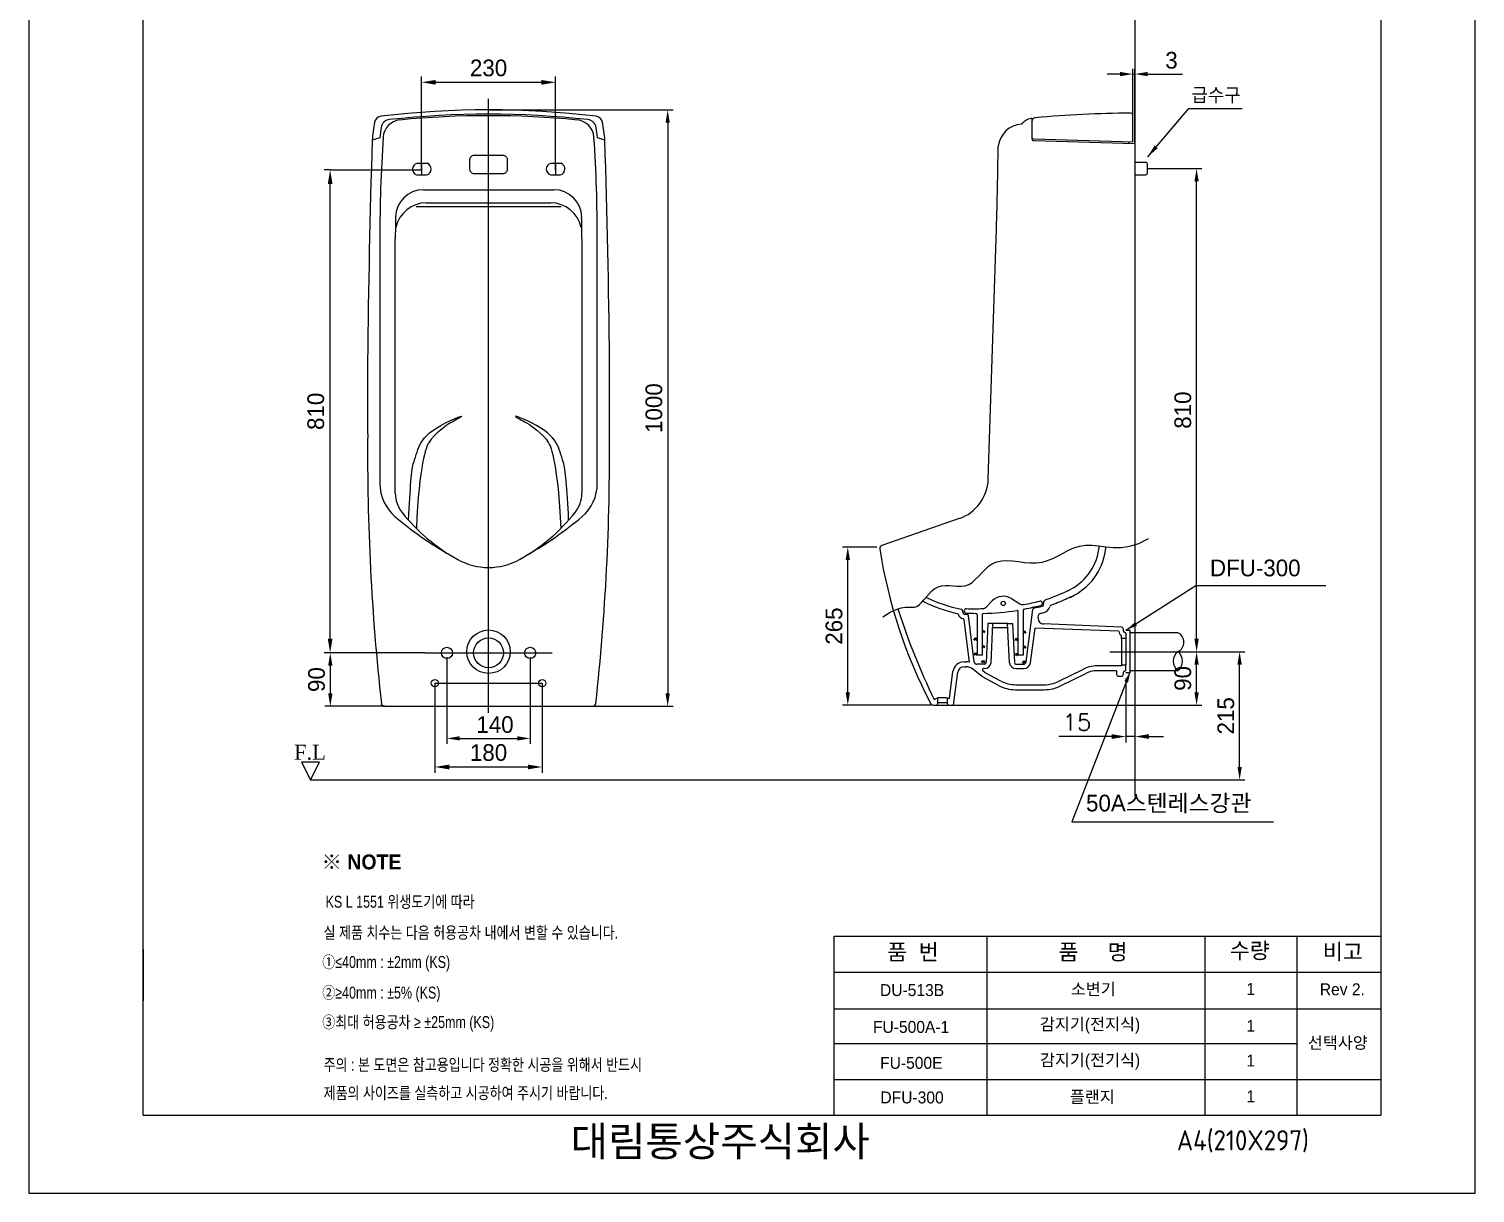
# Model space of a CAD drawing. Header units: millimetres. Extents: x 12347 to 14773, y -187 to 3243.
# Drawn here: x 12347 to 14773, y -187 to 1765 of the extents above; entities that cross this region are included whole.
import ezdxf
from ezdxf.lldxf.tags import DXFTag

# ---------------------------------------------------------------- set-up
doc = ezdxf.new("R2010")
doc.units = ezdxf.units.MM
doc.header["$LTSCALE"] = 0.2
for name, color, linetype in [('1', 2, 'CENTER'), ('2', 2, 'HIDDEN'), ('3', 3, 'Continuous'), ('Layer 1', 7, 'Continuous'), ('MAIN', 7, 'Continuous'), ('YA', 7, 'Continuous')]:
    doc.layers.add(name, color=color, linetype=linetype)
for name, color, linetype, lineweight in [('AM_6', 94, 'Continuous', 20), ('DIM', 3, 'Continuous', 15), ('Hidden', 252, 'HIDDEN', 5), ('Y', 235, 'Continuous', 50)]:
    doc.layers.add(name, color=color, linetype=linetype, lineweight=lineweight)
doc.styles.add('GHS', font='romans', dxfattribs={"bigfont": 'ghs'})
doc.styles.add('h', font='', dxfattribs={"height": 28})
doc.styles.add('MtXpl_', font='')
doc.styles.get("Standard").update_dxf_attribs({"font": 'ISOCP.SHX', "bigfont": 'WHGTXT.SHX'})
doc.styles.add('STYLE2', font='dutch.ttf', dxfattribs={"height": 25})
doc.styles.add('굴림', font='', dxfattribs={"height": 3.2})
doc.styles.add('스타일1', font='txt.shx', dxfattribs={"bigfont": 'ghs.shx'})
doc.styles.get('h').set_extended_font_data('Haansoft Batang')
doc.styles.get('MtXpl_').set_extended_font_data('Gulim', bold=True)
doc.styles.get('굴림').set_extended_font_data('Gulim')
tags = doc.linetypes.add('CENTER', pattern=[50.8, 31.75, -6.35, 6.35, -6.35]).pattern_tags.tags
tags[10:11] = [DXFTag(74, 4), DXFTag(75, 0), DXFTag(340, '0'), DXFTag(46, 1.0), DXFTag(50, 0.0), DXFTag(44, 0.0), DXFTag(45, 0.0)]
tags[8:9] = [DXFTag(74, 4), DXFTag(75, 0), DXFTag(340, '0'), DXFTag(46, 1.0), DXFTag(50, 0.0), DXFTag(44, 0.0), DXFTag(45, 0.0)]
tags[6:7] = [DXFTag(74, 4), DXFTag(75, 0), DXFTag(340, '0'), DXFTag(46, 1.0), DXFTag(50, 0.0), DXFTag(44, 0.0), DXFTag(45, 0.0)]
tags[4:5] = [DXFTag(74, 4), DXFTag(75, 0), DXFTag(340, '0'), DXFTag(46, 1.0), DXFTag(50, 0.0), DXFTag(44, 0.0), DXFTag(45, 0.0)]
tags = doc.linetypes.add('HIDDEN', pattern=[9.525, 6.35, -3.175]).pattern_tags.tags
tags[6:7] = [DXFTag(74, 4), DXFTag(75, 0), DXFTag(340, '0'), DXFTag(46, 1.0), DXFTag(50, 0.0), DXFTag(44, 0.0), DXFTag(45, 0.0)]
tags[4:5] = [DXFTag(74, 4), DXFTag(75, 0), DXFTag(340, '0'), DXFTag(46, 1.0), DXFTag(50, 0.0), DXFTag(44, 0.0), DXFTag(45, 0.0)]
doc.dimstyles.new('AM_ISO', dxfattribs={"dimtxt": 28, "dimasz": 24, "dimexe": 10, "dimexo": 0, "dimgap": 10, "dimtad": 1, "dimdec": 0, "dimdsep": 46, "dimtxsty": 'h', "dimcen": -5, "dimclrd": 256, "dimclre": 256, "dimclrt": 256, "dimadec": 0, "dimazin": 2, "dimtp": 0.1, "dimtm": 0.1, "dimtfac": 0.71, "dimtdec": 0, "dimtmove": 0, "dimatfit": 3, "dimfxl": 0, "dimlwd": -1, "dimlwe": -1, "dimarcsym": 0})
doc.dimstyles.new('AM_ISO$0', dxfattribs={"dimtxt": 28, "dimasz": 24, "dimexe": 10, "dimexo": 0, "dimgap": 10, "dimtad": 1, "dimdec": 0, "dimdsep": 46, "dimtxsty": 'h', "dimcen": -5, "dimclrd": 256, "dimclre": 256, "dimclrt": 256, "dimadec": 0, "dimazin": 2, "dimtp": 0.1, "dimtm": 0.1, "dimtfac": 0.71, "dimtdec": 0, "dimtmove": 0, "dimatfit": 3, "dimfxl": 0, "dimlwd": -1, "dimlwe": -1, "dimarcsym": 0})
doc.dimstyles.new('AM_ISO$7', dxfattribs={"dimtxt": 28, "dimasz": 24, "dimexe": 10, "dimexo": 0, "dimgap": 10, "dimtad": 1, "dimdec": 0, "dimdsep": 46, "dimtxsty": 'h', "dimcen": -5, "dimclrd": 256, "dimclre": 256, "dimclrt": 256, "dimadec": 0, "dimazin": 2, "dimtp": 0.1, "dimtm": 0.1, "dimtfac": 0.71, "dimtdec": 0, "dimtmove": 0, "dimatfit": 3, "dimfxl": 0, "dimlwd": -1, "dimlwe": -1, "dimarcsym": 0})
doc.dimstyles.get("Standard").update_dxf_attribs({"dimscale": 10, "dimtxt": 3, "dimasz": 2, "dimexe": 1, "dimexo": 0, "dimgap": 1, "dimtad": 0, "dimtih": 1, "dimtoh": 1, "dimdec": 0, "dimdsep": 46, "dimtxsty": 'Standard', "dimcen": 2, "dimadec": 0, "dimazin": 0, "dimtfac": 1, "dimtdec": 4, "dimtmove": 0, "dimatfit": 3, "dimfxl": 0, "dimtolj": 1, "dimtzin": 0, "dimarcsym": 0})

# ---------------------------------------------------------------- blocks, each defined once
blk = doc.blocks.new('*D19')
for p, q in [((13048.3, 711.2), (13048.3, 566.1)), ((13187.9, 711.2), (13187.9, 566.1)), ((13069.9, 575.1), (13166.3, 575.1))]:
    blk.add_line(p, q)
for points in [[(13069.9, 578.7), (13069.9, 571.5), (13048.3, 575.1)], [(13166.3, 578.7), (13166.3, 571.5), (13187.9, 575.1)]]:
    blk.add_solid(points)
at = {"layer": 'Defpoints', "color": 0}
for p in [(13048.3, 711.2), (13187.9, 711.2), (13187.9, 575.1)]:
    blk.add_point(p, dxfattribs=at)
at = {"insert": (13128.9, 598.1), "char_height": 28, "attachment_point": 5, "style": 'h'}
blk.add_mtext('140', dxfattribs=at)
blk = doc.blocks.new('*D13')
for p, q in [((13118.1, 1628.9), (13427.5, 1628.9)), ((13418.5, 1607.3), (13418.5, 650.5)), ((13292.8, 628.9), (13427.5, 628.9))]:
    blk.add_line(p, q)
for points in [[(13414.9, 1607.3), (13422.1, 1607.3), (13418.5, 1628.9)], [(13414.9, 650.5), (13422.1, 650.5), (13418.5, 628.9)]]:
    blk.add_solid(points)
at = {"layer": 'Defpoints', "color": 0}
for p in [(13118.1, 1628.9), (13292.8, 628.9), (13418.5, 628.9)]:
    blk.add_point(p, dxfattribs=at)
at = {"insert": (13395.5, 1128.9), "char_height": 28, "attachment_point": 5, "rotation": 90, "style": 'h'}
blk.add_mtext('1000', dxfattribs=at)
blk = doc.blocks.new('*D14')
for p, q in [((13769.3, 895.9), (13711.6, 895.9)), ((13720.6, 652.5), (13720.6, 874.3)), ((13860.7, 630.9), (13711.6, 630.9))]:
    blk.add_line(p, q)
for points in [[(13717, 874.3), (13724.2, 874.3), (13720.6, 895.9)], [(13717, 652.5), (13724.2, 652.5), (13720.6, 630.9)]]:
    blk.add_solid(points)
at = {"layer": 'Defpoints', "color": 0}
for p in [(13720.6, 895.9), (13769.3, 895.9), (13860.7, 630.9)]:
    blk.add_point(p, dxfattribs=at)
at = {"insert": (13697.6, 763.4), "char_height": 28, "attachment_point": 5, "rotation": 90, "style": 'h'}
blk.add_mtext('265', dxfattribs=at)
blk = doc.blocks.new('*D16')
for p, q in [((14223.3, 1530.5), (14314.6, 1530.5)), ((14305.6, 742.1), (14305.6, 1508.9)), ((14206.6, 720.5), (14314.6, 720.5))]:
    blk.add_line(p, q)
for points in [[(14302, 1508.9), (14309.2, 1508.9), (14305.6, 1530.5)], [(14302, 742.1), (14309.2, 742.1), (14305.6, 720.5)]]:
    blk.add_solid(points)
at = {"layer": 'Defpoints', "color": 0}
for p in [(14223.3, 1530.5), (14305.6, 1530.5), (14206.6, 720.5)]:
    blk.add_point(p, dxfattribs=at)
at = {"insert": (14282.6, 1125.5), "char_height": 28, "attachment_point": 5, "rotation": 90, "style": 'h'}
blk.add_mtext('810', dxfattribs=at)
blk = doc.blocks.new('*D23')
for p, q in [((14206.6, 720.5), (14314.6, 720.5)), ((14305.6, 652.5), (14305.6, 698.9)), ((14202, 630.9), (14314.6, 630.9))]:
    blk.add_line(p, q)
for points in [[(14302, 698.9), (14309.2, 698.9), (14305.6, 720.5)], [(14302, 652.5), (14309.2, 652.5), (14305.6, 630.9)]]:
    blk.add_solid(points)
at = {"layer": 'Defpoints', "color": 0}
for p in [(14206.6, 720.5), (14305.6, 720.5), (14202, 630.9)]:
    blk.add_point(p, dxfattribs=at)
at = {"insert": (14282.6, 675.7), "char_height": 28, "attachment_point": 5, "rotation": 90, "style": 'h'}
blk.add_mtext('90', dxfattribs=at)
blk = doc.blocks.new('*D27')
for p, q in [((13011.6, 718.5), (12843.7, 718.5)), ((12852.7, 696.9), (12852.7, 650.5)), ((12943.4, 628.9), (12843.7, 628.9))]:
    blk.add_line(p, q)
for points in [[(12849.1, 696.9), (12856.3, 696.9), (12852.7, 718.5)], [(12849.1, 650.5), (12856.3, 650.5), (12852.7, 628.9)]]:
    blk.add_solid(points)
at = {"layer": 'Defpoints', "color": 0}
for p in [(13011.6, 718.5), (12852.7, 628.9), (12943.4, 628.9)]:
    blk.add_point(p, dxfattribs=at)
at = {"insert": (12829.7, 673.7), "char_height": 28, "attachment_point": 5, "rotation": 90, "style": 'h'}
blk.add_mtext('90', dxfattribs=at)
blk = doc.blocks.new('*D28')
for p, q in [((14198.8, 1621.2), (14198.8, 1697.9)), ((14202, 1572.4), (14202, 1697.9)), ((14177.2, 1688.9), (14155.6, 1688.9)), ((14198.8, 1688.9), (14202, 1688.9)), ((14223.6, 1688.9), (14281.9, 1688.9))]:
    blk.add_line(p, q)
for points in [[(14177.2, 1692.5), (14177.2, 1685.3), (14198.8, 1688.9)], [(14223.6, 1692.5), (14223.6, 1685.3), (14202, 1688.9)]]:
    blk.add_solid(points)
at = {"layer": 'Defpoints', "color": 0}
for p in [(14202, 1688.9), (14198.8, 1621.2), (14202, 1572.4)]:
    blk.add_point(p, dxfattribs=at)
at = {"insert": (14263.5, 1711.9), "char_height": 28, "attachment_point": 5, "style": 'h'}
blk.add_mtext('3', dxfattribs=at)
blk = doc.blocks.new('*D30')
for p, q in [((14206.6, 720.5), (14386.8, 720.5)), ((14377.8, 527.1), (14377.8, 698.9)), ((14202, 505.5), (14386.8, 505.5))]:
    blk.add_line(p, q)
for points in [[(14374.2, 698.9), (14381.4, 698.9), (14377.8, 720.5)], [(14374.2, 527.1), (14381.4, 527.1), (14377.8, 505.5)]]:
    blk.add_solid(points)
at = {"layer": 'Defpoints', "color": 0}
for p in [(14206.6, 720.5), (14377.8, 720.5), (14202, 505.5)]:
    blk.add_point(p, dxfattribs=at)
at = {"insert": (14354.8, 613), "char_height": 28, "attachment_point": 5, "rotation": 90, "style": 'h'}
blk.add_mtext('215', dxfattribs=at)
blk = doc.blocks.new('*D32')
at = {"layer": 'Defpoints', "color": 0}
for p in [(13028.1, 667.7), (13208.1, 667.7), (13208.1, 527.2)]:
    blk.add_point(p, dxfattribs=at)
at = {"layer": 'Y', "color": 0, "linetype": 'ByBlock', "lineweight": -2}
for p, q in [((13028.1, 667.7), (13028.1, 517.2)), ((13208.1, 667.7), (13208.1, 517.2)), ((13052.1, 527.2), (13184.1, 527.2))]:
    blk.add_line(p, q, dxfattribs=at)
at = {"layer": 'Y', "color": 0}
for points in [[(13052.1, 531.2), (13052.1, 523.2), (13028.1, 527.2)], [(13184.1, 531.2), (13184.1, 523.2), (13208.1, 527.2)]]:
    blk.add_solid(points, dxfattribs=at)
at = {"layer": 'Y', "color": 0, "lineweight": -2, "insert": (13118.1, 551.2), "char_height": 28, "attachment_point": 5, "style": 'h'}
blk.add_mtext('180', dxfattribs=at)
blk = doc.blocks.new('*D33')
at = {"linetype": 'ByBlock'}
for p, q in [((14187, 675.6), (14187, 568.2)), ((14202, 630.9), (14202, 568.2)), ((14163, 578.2), (14074.3, 578.2)), ((14202, 578.2), (14187, 578.2)), ((14226, 578.2), (14250, 578.2))]:
    blk.add_line(p, q, dxfattribs=at)
for points in [[(14163, 582.2), (14163, 574.2), (14187, 578.2)], [(14226, 582.2), (14226, 574.2), (14202, 578.2)]]:
    blk.add_solid(points)
at = {"layer": 'Defpoints', "color": 0}
for p in [(14187, 675.6), (14202, 630.9), (14187, 578.2)]:
    blk.add_point(p, dxfattribs=at)
at = {"lineweight": -2, "insert": (14105, 602.2), "char_height": 28, "attachment_point": 5, "style": 'GHS'}
blk.add_mtext('{\\Fromans,ghs|c129;15}', dxfattribs=at)
blk = doc.blocks.new('*D31')
at = {"linetype": 'ByBlock'}
for p, q in [((12852.7, 1528.5), (12842.4, 1528.5)), ((12852.4, 742.5), (12852.4, 1504.5)), ((12852.7, 718.5), (12842.4, 718.5))]:
    blk.add_line(p, q, dxfattribs=at)
for points in [[(12848.4, 1504.5), (12856.4, 1504.5), (12852.4, 1528.5)], [(12848.4, 742.5), (12856.4, 742.5), (12852.4, 718.5)]]:
    blk.add_solid(points)
at = {"layer": 'Defpoints', "color": 0}
for p in [(12852.4, 1528.5), (12852.7, 1528.5), (12852.7, 718.5)]:
    blk.add_point(p, dxfattribs=at)
at = {"lineweight": -2, "insert": (12828.4, 1123.5), "char_height": 28, "attachment_point": 5, "rotation": 90, "style": 'h'}
blk.add_mtext('810', dxfattribs=at)
blk = doc.blocks.new('*D34')
at = {"linetype": 'ByBlock'}
for p, q in [((13005.6, 1528.5), (13005.6, 1685.1)), ((13029.6, 1675.1), (13206.6, 1675.1)), ((13230.6, 1528.5), (13230.6, 1685.1))]:
    blk.add_line(p, q, dxfattribs=at)
for points in [[(13029.6, 1679.1), (13029.6, 1671.1), (13005.6, 1675.1)], [(13206.6, 1679.1), (13206.6, 1671.1), (13230.6, 1675.1)]]:
    blk.add_solid(points)
at = {"layer": 'Defpoints', "color": 0}
for p in [(13230.6, 1675.1), (13005.6, 1528.5), (13230.6, 1528.5)]:
    blk.add_point(p, dxfattribs=at)
at = {"lineweight": -2, "insert": (13118.1, 1699.1), "char_height": 28, "attachment_point": 5, "style": 'h'}
blk.add_mtext('230', dxfattribs=at)

msp = doc.modelspace()

# ---------------------------------------------------------------- hatches: boundary and pattern name
at = {"layer": 'Y'}
h = msp.add_hatch(dxfattribs=at)
h.set_pattern_fill('GRASS', color=2, scale=0.7)
h.set_pattern_definition([(90, (1978.674, -127.17), (-12.572359, 12.572359), [3.33375, -21.810967]), (45, (1978.674, -127.17), (-12.572359, 12.572359), [3.33375, -14.44625]), (135, (1978.674, -127.17), (-12.572359, -12.572359), [3.33375, -14.44625])])
h.paths.add_polyline_path([(13934.2, 705.8, 0.3951), (13939.3, 701.1), (13949.8, 701.1, 0.409341), (13951.8, 703), (13952.7, 756.6), (13946.4, 756.6), (13946.6, 716.2, -0.378568), (13941.4, 716.2), (13940.8, 756.6), (13930.9, 756.6)])
h = msp.add_hatch(dxfattribs=at)
h.set_pattern_fill('GRASS', color=2, scale=0.7)
h.set_pattern_definition([(90, (2047.521, -127.84), (-12.572359, 12.572359), [3.33375, -21.810967]), (45, (2047.52, -127.84), (-12.572359, 12.572359), [3.33375, -14.44625]), (135, (2047.52, -127.84), (-12.572359, -12.572359), [3.33375, -14.44625])])
edge = h.paths.add_edge_path()
edge.add_arc((14008.1, 705.4), 5.05, 183.764, 270)
edge.add_line((14008.1, 700.4), (14018.6, 700.4))
edge.add_arc((14018.6, 702.4), 2.02, 270, 359.0452)
edge.add_line((14020.7, 702.4), (14024.8, 756))
edge.add_line((14024.8, 756), (14015.3, 755.9))
edge.add_line((14015.3, 755.9), (14015.4, 715.5))
edge.add_arc((14012.8, 718.4), 3.87, 228.5299, 311.4701, ccw=False)
edge.add_line((14010.3, 715.5), (14009.6, 755.9))
edge.add_line((14009.6, 755.9), (13999.8, 755.9))
edge.add_line((13999.8, 755.9), (14003.1, 705.1))

# ---------------------------------------------------------------- linework, layer by layer
at = {"color": 0}
for p, q in [((14202, 1799), (14202, 478.5)), ((13008.8, 1495.1), (13227.5, 1495.1)), ((12996.6, 1466.9), (13239.6, 1466.9)), ((12935.7, 1412.5), (12935.7, 1002.8)), ((12961.7, 986.2), (12961.7, 1412.5)), ((13274.5, 1412.5), (13274.5, 986.2)), ((13300.5, 1002.8), (13300.5, 1412.5)), ((13956.2, 1010), (13969.9, 1429.7)), ((12915.3, 1207.3), (12915.3, 1085.7)), ((13320.9, 1085.7), (13320.9, 1207.3)), ((13907.4, 943.6), (13777.6, 898.4)), ((13953.2, 795.5), (13962.9, 805.5)), ((13995, 809.5), (14009.1, 800.8)), ((14048.8, 799.1), (14049.2, 802.7)), ((14049.2, 802.7), (14049.3, 803.9)), ((13913.4, 789.1), (13913.5, 788.1)), ((13913.8, 786), (13913.5, 788.1)), ((13932.8, 703.5), (13923.1, 781.1)), ((13937.9, 714.9), (13937.9, 782)), ((13946.1, 782.9), (13946.1, 714.9)), ((14006.5, 714.9), (14006.5, 787.9)), ((14014.7, 789.3), (14014.7, 714.9)), ((14019.8, 703.5), (14030.8, 791.4)), ((14040.1, 777.2), (14040.7, 781.9)), ((13924.5, 703), (13915.7, 773.8)), ((13955.7, 767.6), (13952.6, 702.1)), ((13964, 767.6), (13955.7, 767.6)), ((13960.9, 701.7), (13964, 767.6)), ((13989, 760.3), (13963.6, 760.3)), ((13988.6, 767.6), (13964, 767.6)), ((13991.7, 701.7), (13988.6, 767.6)), ((13988.6, 767.6), (13996.9, 767.6)), ((13996.9, 767.6), (14000, 702.1)), ((14027.1, 702.5), (14035.1, 760.1)), ((14179.7, 742.5), (14179.7, 698.6)), ((14187, 742.5), (14179.7, 742.5)), ((14187, 751.5), (14187, 742.5)), ((14187, 742.5), (14187, 698.6)), ((13946.1, 714.9), (13937.9, 714.9)), ((14014.7, 714.9), (14006.5, 714.9)), ((13891, 642.1), (13897, 687.1)), ((13898, 631.1), (13905.3, 686.1)), ((13946.5, 678.2), (13930.6, 691.1)), ((13949.9, 699.5), (13937.3, 699.5)), ((13951.1, 685.2), (13947.1, 688.4)), ((13977.4, 671.2), (13951.1, 685.2)), ((14002.7, 699.5), (14015.3, 699.5)), ((14171.4, 688.5), (14142.7, 688.5)), ((14179.9, 696.8), (14143, 696.8)), ((14179.7, 698.6), (14187, 698.6)), ((14187, 689.6), (14187, 698.6)), ((13973.5, 663.9), (13946.5, 678.2)), ((14001.9, 665.1), (14050.6, 665.1)), ((14001.9, 656.8), (14050.6, 656.8)), ((13864, 630.9), (14202, 630.9)), ((13871.1, 630.9), (13871.8, 634.5)), ((13887.4, 642.9), (13871.8, 642.9)), ((13871.8, 634.5), (13871.8, 642.9)), ((13887.4, 634.5), (13871.8, 634.5)), ((13887.4, 642.9), (13887.4, 634.5)), ((13887.4, 634.5), (13888.1, 630.9)), ((12943.4, 628.9), (13292.8, 628.9)), ((12819.3, 505.5), (14202, 505.5))]:
    msp.add_line(p, q, dxfattribs=at)
at = {"color": 0, "linetype": 'CENTER'}
for p, q in [((13118.1, 617.7), (13118.1, 1647.4)), ((13011.6, 718.5), (13224.7, 718.5))]:
    msp.add_line(p, q, dxfattribs=at)
at = {"color": 0, "linetype": 'Continuous'}
msp.add_line((14191.6, 1575.4), (14191.6, 1572.7), dxfattribs=at)
at = {"color": 0, "lineweight": -2}
for p, q in [((12852.4, 1528.5), (13005.6, 1528.5)), ((13005.6, 1539.3), (13005.6, 1519.8)), ((13230.6, 1539.3), (13230.6, 1519.8))]:
    msp.add_line(p, q, dxfattribs=at)
at = {"color": 0}
for points in [[(13284.7, 1612.5, 0.054684), (12951.5, 1612.5, 0.325397)], [(14012.7, 1604.9, -0.234802), (14028.2, 1615.1, -0.448928), (14029.4, 1614), (14029.4, 1580.6, 0.405474), (14032.4, 1577.4), (14202, 1572.4), (14202, 630.9)], [(12937.9, 1599.6, 0.02097), (12935.7, 1582.3), (12923.1, 1578, 0.013696)], [(13313.1, 1578), (13300.6, 1582.3, 0.02097), (13298.4, 1599.6, 0.325397)], [(13013.7, 1473), (13222.5, 1473, -0.280363)]]:
    msp.add_lwpolyline(points, format="xyb", dxfattribs=at)
at = {"color": 0, "linetype": 'Continuous'}
msp.add_lwpolyline([(14029.4, 1583.3, 0.405474), (14032.4, 1580.2), (14198.8, 1575.3), (14198.8, 1621.2, 0.201611), (14194.7, 1623.3, 0.022618), (14035, 1615.7, 0.387286), (14029.4, 1609.5)], format="xyb", dxfattribs=at)
at = {"color": 0}
msp.add_lwpolyline([(13118.1, 1553), (13142, 1553, -0.414214), (13149.3, 1545.8), (13149.3, 1529.1, -0.414214), (13142, 1521.8), (13118.1, 1521.8), (13094.2, 1521.8, -0.414214), (13086.9, 1529.1), (13086.9, 1545.8, -0.414214), (13094.2, 1553)], format="xyb", close=True, dxfattribs=at)
for points in [[(14220.2, 1540.9), (14202, 1540.9)], [(14223.3, 1523.2), (14223.3, 1537.8)], [(14202, 1520.1), (14220.2, 1520.1)], [(13779.4, 778.7), (13791.6, 786.5), (13801.8, 791.4), (13810.3, 794), (13817.3, 795.1), (13823.2, 795.3), (13828.2, 795.1), (13832.5, 795.3), (13836.6, 796.4), (13840.5, 799), (13844.4, 802.8), (13848.4, 807.4), (13852.5, 812.4), (13856.9, 817.5), (13861.5, 822.3), (13866.5, 826.4), (13872, 829.3), (13877.9, 830.9), (13884.2, 831.4), (13890.7, 831.2), (13897.4, 830.7), (13904.2, 830.2), (13910.8, 830.2), (13917.3, 831), (13923.4, 833.1), (13929.1, 836.6), (13934.5, 841.3), (13939.8, 846.8), (13945.2, 852.6), (13950.8, 858.4), (13956.8, 863.8), (13963.3, 868.2), (13970.6, 871.4), (13978.7, 872.9), (13987.6, 873.2), (13996.9, 872.6), (14006.7, 871.5), (14016.7, 870.3), (14026.8, 869.5), (14036.7, 869.5), (14046.4, 870.6), (14055.6, 873.1), (14064.5, 876.8), (14073.3, 881.2), (14082, 885.9), (14090.8, 890.5), (14099.9, 894.5), (14109.3, 897.5), (14119.3, 899), (14129.9, 898.9), (14141.2, 897.7), (14153.2, 896.2), (14165.9, 895.1), (14179.4, 895.2), (14193.8, 897.3), (14208.9, 902.1), (14225, 910.4)]]:
    msp.add_lwpolyline(points, dxfattribs=at)
msp.add_circle((13981.4, 801.4), 3.68, dxfattribs=at)
at = {"color": 0, "linetype": 'HIDDEN'}
msp.add_circle((13118.1, 718.5), 25, dxfattribs=at)
at = {"color": 0}
for centre, radius, start, end in [((13118.1, 93.9), 1535, 83.255, 96.745), ((13142.9, 1564.9), 220.2, 168.6175, 176.6014), ((12939.3, 1605.9), 12.5, 96.745, 168.6175), ((12953.2, 1597), 15.6, 96.26, 170.3905), ((12972.4, 1580.9), 31.2, 95.596, 176.2414), ((13118.1, 93.9), 1525.3, 84.404, 95.596), ((13263.8, 1580.9), 31.2, 3.7586, 84.404), ((13283, 1597), 15.6, 9.6095, 83.74), ((13296.9, 1605.9), 12.5, 11.3825, 83.255), ((13093.3, 1564.9), 220.2, 3.3986, 11.3825), ((14014.2, 1563.4), 41.6, 92.4909, 173.7099), ((14417.9, -7716.4), 9330.2, 92.48891, 92.49087), ((28465.6, 1065.5), 15551, 178.11155, 179.47772), ((15535.7, 1412.5), 2600, 176.2414, 180), ((10700.5, 1412.5), 2600, 0, 3.7586), ((-2229.4, 1065.5), 15551, 0.52228, 1.88845), ((6220, 1665), 7753.5, 358.26063, 359.28222), ((14220.2, 1537.8), 3.12, 0, 90), ((14220.2, 1523.2), 3.12, 270, 0), ((13008.8, 1448.3), 46.8, 90, 179.1885), ((13227.5, 1448.3), 46.8, 0.8115, 90), ((13013.7, 1421), 52, 90, 167.9541), ((13222.5, 1421), 52, 12.0459, 90), ((15535.7, 1412.5), 2574, 179.1885, 180), ((10700.5, 1412.5), 2574, 0, 0.8115), ((16742.8, 1053.4), 3827.6, 179.5171, 186.2965), ((9493.4, 1053.4), 3827.6, 353.7035, 0.4829), ((13008.5, 1002.4), 72.8, 180, 229.8323), ((13227.7, 1002.4), 72.8, 310.1677, 0), ((13883.4, 1012.3), 72.8, 289.1821, 358.1347), ((13013.7, 986.2), 52, 180, 218.546), ((13222.5, 986.2), 52, 321.454, 0), ((13779.3, 893.5), 5.2, 109.1821, 189.0398), ((13118.1, 968.8), 107.1, 241.1356, 298.8644), ((14618.1, 1027), 854.6, 189.0398, 207.3799), ((13981.4, 787.6), 25.8, 58.3168, 136.1001), ((14013.9, 808.6), 9.15, 238.3168, 279.7007), ((13930.9, 1294.3), 501.8, 279.7007, 282.8749), ((14043.3, 801.4), 3.66, 283.0432, 99.5367), ((14052.4, 803.6), 3.12, 110.3242, 173.9924), ((14874.8, 1132.5), 1122.9, 197.6355, 206.0046), ((13903.9, 782.6), 2.08, 16.3625, 77.3116), ((13916.5, 786.3), 11.1, 196.3625, 257.241), ((13910.3, 788.7), 3.12, 6.8256, 78.3897), ((13916.5, 786.3), 2.75, 186.8256, 268.3772), ((13919.6, 788.9), 3.66, 88.5121, 268.5121), ((13930.9, 1292.6), 509.2, 268.3772, 268.8223), ((13930.8, 1290.7), 505.6, 268.7166, 269.0898), ((13930.9, 1294.3), 501.8, 268.7187, 271.8369), ((13920.3, 780.7), 2.75, 7.1432, 88.8223), ((13941.9, 1172.9), 388.2, 267.1679, 268.9996), ((13935.1, 782), 2.75, 0, 88.9996), ((13947.9, 782.9), 1.83, 90.8794, 180), ((13946.6, 801.8), 9.15, 271.8369, 316.1001), ((13941.9, 1172.9), 388.2, 270.8794, 279.2545), ((14004.7, 787.9), 1.83, 0, 99.2545), ((14017.5, 789.3), 2.75, 101.1405, 180), ((13941.9, 1172.9), 388.2, 281.1405, 283.2737), ((14033.6, 791), 2.75, 101.5737, 172.8568), ((13930.9, 1294.3), 509.2, 281.3523, 281.5737), ((13878.2, 1535.5), 756.1, 281.8137, 282.6746), ((13930.9, 1292.6), 509.2, 281.5737, 283.151), ((14043.8, 781.6), 3.12, 102.46, 173.8052), ((13930.9, 1292.6), 520.2, 282.46, 283.151), ((14046.1, 799.4), 2.75, 283.151, 353.9924), ((14046.1, 799.4), 13.7, 283.151, 345.3709), ((14062.4, 795.2), 3.12, 111.0145, 165.3709), ((13913.6, 773.5), 2.08, 7.1432, 77.241), ((13915.6, 684.8), 18.7, 90, 172.9532), ((13937.3, 704), 4.58, 187.1432, 270), ((14015.3, 704), 4.58, 352.8568, 352.8568), ((14015.3, 704), 4.58, 270, 352.8568), ((13915.6, 684.8), 10.4, 90, 172.9532), ((13948.4, 690.1), 2.08, 90, 231.0492), ((13949.9, 702.2), 2.75, 270, 356.9178), ((13949.2, 704.1), 12, 273.5606, 348.3979), ((14003.4, 704.1), 12, 191.6021, 266.4394), ((14002.7, 702.2), 2.75, 183.0822, 270), ((14015.3, 704), 11.9, 270, 352.8568), ((14139, 644.8), 52, 85.9635, 116.335), ((14139, 644.8), 43.7, 85.193, 116.335), ((14187, 698.6), 7.32, 180, 193.8061), ((14001.9, 717.1), 60.3, 241.9577, 270), ((14001.9, 717.1), 52, 241.9577, 270), ((14050.6, 717.1), 52, 270, 296.335), ((14050.6, 717.1), 60.3, 270, 296.335), ((12943.4, 634.1), 5.2, 185.3854, 270), ((13292.8, 634.1), 5.2, 270, 354.6146), ((13864, 636.1), 5.2, 204.5718, 270)]:
    msp.add_arc(centre, radius, start, end, dxfattribs=at)
at = {"color": 0, "extrusion": (0, 0, -1)}
for centre, major_axis, start_param, end_param in [((13872.4, 1300.5), (0, 526), 2.710732, 2.790487), ((13871.8, 634.5), (0, 8.42), -0.835336, 0), ((13887.4, 634.5), (0, 8.42), 0, 0.447836)]:
    msp.add_ellipse(centre, major_axis=major_axis, ratio=0.988907, start_param=start_param, end_param=end_param, dxfattribs=at)
at = {"color": 0}
msp.add_open_spline([(14094.8, 812.3), (14086.6, 808.5), (14078.3, 804.9), (14067, 800.3), (14064.1, 799.2), (14061.3, 798.1)], degree=3, knots=[2.71003593, 2.71003593, 2.71003593, 2.71003593, 2.76109436, 2.76109436, 2.77853922, 2.77853922, 2.77853922, 2.77853922], dxfattribs=at)
at = {"layer": '1', "color": 0}
msp.add_line((14159.9, 720.5), (14206.6, 720.5), dxfattribs=at)
at = {"layer": '2', "color": 0}
for centre, radius in [((13118.1, 720.5), 36.4), ((13048.3, 718.5), 9.36), ((13187.9, 718.5), 9.36)]:
    msp.add_circle(centre, radius, dxfattribs=at)
at = {"layer": '3', "color": 0}
for p, q in [((14175.1, 754.8), (14035.1, 760.1)), ((14179.8, 761.7), (14048.9, 767)), ((14182.4, 759), (14182.4, 755.9)), ((14186, 752.8), (14184.5, 753.2)), ((14179.7, 742.5), (14179.7, 747.2)), ((13915.6, 703.5), (13919, 703.5)), ((13915.6, 695.2), (13919, 695.2)), ((13949.9, 692.1), (13948.4, 692.1)), ((14002.7, 699.5), (14009, 699.5)), ((14002.7, 692.1), (14015.3, 692.1)), ((14073.7, 670.5), (14116, 691.4)), ((14077.4, 663), (14119.7, 684)), ((14171.4, 688.5), (14171.4, 682.1)), ((14174.2, 679.3), (14179.7, 679.3)), ((14182.4, 685.2), (14182.4, 682.1)), ((14186, 688.2), (14184.5, 687.8))]:
    msp.add_line(p, q, dxfattribs=at)
for centre, radius, start, end in [((13355, 1412.8), 609.9, 229.8323, 240.3281), ((13217, 1148.3), 312, 218.546, 241.1356), ((13019.2, 1148.3), 312, 298.8644, 321.454), ((12881.3, 1412.8), 609.9, 299.6719, 310.1677), ((11426.5, 1300.1), 2745.6, 351.45, 351.5696), ((14051.1, 905.5), 91.5, 294.9299, 351.45), ((14051.1, 905.5), 103, 294.9299, 351.45), ((11426.5, 1300.1), 2757, 351.45, 351.575), ((13963.1, 1045.6), 267.5, 244.1087, 257.3116), ((13963.1, 1045.6), 259.1, 244.5687, 258.3897), ((14049.2, 776.2), 9.15, 173.8052, 267.838), ((14185.2, 755.6), 10.1, 185.0259, 236.9443), ((14179.7, 759), 2.75, 0, 87.6917), ((14185.2, 755.9), 2.75, 180, 255.4258), ((14185.6, 751.5), 1.37, 0, 75.4258), ((13919, 676.9), 26.6, 78.0729, 90), ((13919, 676.9), 18.3, 51.0492, 90), ((14174.2, 682.1), 2.75, 180, 270), ((14179.7, 682.1), 2.75, 270, 360), ((14185.2, 685.2), 2.75, 104.5742, 180), ((14185.6, 689.6), 1.37, 284.5742, 0)]:
    msp.add_arc(centre, radius, start, end, dxfattribs=at)
at = {"layer": 'Defpoints', "color": 0, "linetype": 'ByBlock'}
for p in [(13118.1, 1621.6), (14194.7, 1623.3), (14194.7, 1623.3), (14196.8, 1621.6), (14196.8, 1575.3), (13149.3, 1537.4)]:
    msp.add_point(p, dxfattribs=at)
at = {"layer": 'DIM', "color": 0}
for p, q in [((13953.6, 243.3), (13953.6, -56.7)), ((14319.5, 243.3), (14319.5, -56.7)), ((14473.5, 243.3), (14473.5, -56.7)), ((13698, 183.3), (14614.6, 183.3)), ((13698, 121.5), (14614.6, 121.5)), ((13698, 63.3), (14473.5, 63.3)), ((13698, 3.3), (14614.6, 3.3))]:
    msp.add_line(p, q, dxfattribs=at)
at = {"layer": 'Hidden', "ltscale": 20}
for p, q in [((14194.4, 756.2), (14187, 756.2)), ((14194.4, 684.8), (14194.4, 756.2)), ((14274.1, 752.3), (14194.4, 752.3)), ((14194.4, 684.8), (14187, 684.8)), ((14274.1, 688.6), (14194.4, 688.6))]:
    msp.add_line(p, q, dxfattribs=at)
for centre, radius, start, end in [((14266.9, 736.4), 17.5, 294.3625, 65.6375), ((14286.9, 704.6), 20.4, 128.678, 231.322), ((14261.4, 704.6), 20.4, 308.678, 51.322)]:
    msp.add_arc(centre, radius, start, end, dxfattribs=at)
at = {"layer": 'Layer 1', "color": 0, "lineweight": 18}
for points in [[(13046.1, 1104.4), (13101.4, 1129.1), (13054.5, 1104.2), (13051.4, 1102.4)], [(13190.1, 1104.4), (13134.8, 1129.1), (13181.7, 1104.2), (13184.8, 1102.4)], [(12992.5, 1037.1), (13001.7, 1063.4), (12998.8, 1079.7), (13046.1, 1104.4)], [(13051.4, 1102.4), (13049.3, 1101.2), (13027.1, 1086.6), (13017.7, 1070.9)], [(13184.8, 1102.4), (13187, 1101.2), (13209.2, 1086.6), (13218.5, 1070.9)], [(13243.8, 1037.1), (13234.5, 1063.4), (13237.4, 1079.7), (13190.1, 1104.4)], [(13017.7, 1070.9), (13013.1, 1064.7), (13001.8, 1033.4), (12997, 927.1)], [(13218.5, 1070.9), (13223.1, 1064.7), (13234.4, 1033.4), (13239.2, 927.1)], [(12983.9, 941), (12986.4, 995.1), (12989.4, 1028.4), (12992.5, 1037.1)], [(13252.4, 941), (13249.9, 995.1), (13246.8, 1028.4), (13243.8, 1037.1)]]:
    msp.add_open_spline(points, degree=3, dxfattribs=at)
at = {"layer": 'MAIN', "color": 0}
msp.add_lwpolyline([(12834.3, 535.5), (12804.3, 535.5), (12819.3, 505.5), (12834.3, 535.5)], dxfattribs=at)
at = {"layer": 'Y', "color": 0, "lineweight": -2}
for p, q in [((12997.8, 1539.3), (13015.2, 1539.3)), ((13222.2, 1539.3), (13239.6, 1539.3)), ((12997.4, 1519.8), (13014.2, 1519.8)), ((13221.8, 1519.8), (13238.6, 1519.8)), ((13028.1, 667.7), (13208.1, 667.7))]:
    msp.add_line(p, q, dxfattribs=at)
for centre in [(13028.1, 667.7), (13208.1, 667.7)]:
    msp.add_circle(centre, 6, dxfattribs=at)
for centre, radius, start, end in [((13000.7, 1529.5), 10.2, 106.5267, 251.0976), ((13011.4, 1529.7), 10.3, 285.6563, 68.4765), ((13225.1, 1529.5), 10.2, 106.5267, 251.0976), ((13235.8, 1529.8), 10.3, 285.6563, 68.4765)]:
    msp.add_arc(centre, radius, start, end, dxfattribs=at)
at = {"layer": 'YA', "color": 7}
for p, q in [((14614.6, 3123.3), (14614.6, -56.7)), ((12538.6, -56.7), (12538.6, 2053.1)), ((13698, 243.3), (14614.6, 243.3)), ((13698, -56.7), (13698, 243.3)), ((12538.6, 221.8), (12538.6, 135.3)), ((12538.6, -56.7), (14614.6, -56.7))]:
    msp.add_line(p, q, dxfattribs=at)
at = {"layer": 'YA', "color": 0}
msp.add_lwpolyline([(12347.2, -187.2), (14772.7, -187.2), (14772.7, 3243.1), (12347.2, 3243.1)], close=True, dxfattribs=at)

# ---------------------------------------------------------------- texts
at = {"color": 3, "style": '굴림', "width": 0.8}
for s, p in [('KS L 1551 위생도기에 따라', (12844.8, 291.2)), ('실 제품 치수는 다음 허용공차 내에서 변할 수 있습니다.', (12841.4, 239.5)), ('①≤40mm : ±2mm (KS)', (12839.1, 190.2)), ('②≥40mm : ±5%%% (KS)', (12839.1, 138.9)), ('③최대 허용공차 ≥ ±25mm (KS)', (12839.1, 89.4))]:
    msp.add_text(s, height=20, dxfattribs=at).set_placement(p)
at = {"color": 1, "style": '굴림', "width": 0.8}
for s, p in [('주의 : 본 도면은 참고용입니다 정확한 시공을 위해서 반드시', (12841.4, 18)), ('제품의 사이즈를 실측하고 시공하여 주시기 바랍니다.', (12841.4, -29.4))]:
    msp.add_text(s, height=20, dxfattribs=at).set_placement(p)
at = {"color": 0, "linetype": 'ByBlock', "insert": (14338.3, 1653), "char_height": 26, "attachment_point": 5}
msp.add_mtext('급수구', dxfattribs=at)
at = {"layer": '2', "style": 'MtXpl_'}
msp.add_text('※ NOTE', height=25, dxfattribs=at).set_placement((12838, 355.5))
at = {"layer": 'AM_6', "color": 0, "char_height": 28, "attachment_point": 4, "style": 'h'}
for s, insert in [('DFU-300', (14328.1, 860.7)), ('50A{\\fGulim|b0|i0|c129|p50;스텐레스강관}', (14120.2, 465.2))]:
    msp.add_mtext(s, dxfattribs=dict(at, insert=insert))
at = {"layer": 'DIM', "color": 0, "attachment_point": 1}
for s, insert, char_height, width, style in [('F.L', (12791.8, 564.4), 25, 67.266, 'STYLE2'), ('{\\fGulim|b0|i0|c129|p50;DU-513B}', (13774.6, 163.1), 20, 17, '스타일1'), ('{\\fGulim|b0|i0|c129|p50;소변기}', (14094.7, 164.7), 20, 147, '스타일1'), ('{\\fGulim|b0|i0|c129|p50;Rev 2.}', (14512.3, 164.4), 20, 147, '스타일1'), ('{\\fGulim|b0|i0|c129|p50;FU-500A-1}', (13762.8, 101.3), 20, 17, '스타일1'), ('{\\fGulim|b0|i0|c129|p50;감지기(전지식)}', (14042.9, 105.9), 20, 290, '스타일1'), ('{\\fGulim|b0|i0|c129|p50;선택사양}', (14492.3, 74.9), 20, 115.263, '스타일1'), ('{\\fGulim|b0|i0|c129|p50;FU-500E}', (13774.8, 41.1), 20, 17, '스타일1'), ('{\\fGulim|b0|i0|c129|p50;감지기(전기식)}', (14042.9, 45.9), 20, 290, '스타일1'), ('{\\fGulim|b0|i0|c129|p50;DFU-300}', (13775.3, -16.9), 20, 17, '스타일1'), ('{\\fGulim|b0|i0|c129|p50;플랜지}', (14093.2, -15.9), 20, 315, '스타일1'), ('{\\fGulim|b0|i0|c129|p50;       대림통상주식회사\\P}', (13128.5, -75.5), 50, 1090, '스타일1')]:
    msp.add_mtext(s, dxfattribs=dict(at, insert=insert, char_height=char_height, width=width, style=style))
at = {"layer": 'DIM', "color": 0, "attachment_point": 1, "style": '스타일1'}
for s, insert, char_height in [('{\\fGulim|b0|i0|c129|p50;품  번}', (13786.5, 230.3), 26.746), ('{\\fGulim|b0|i0|c129|p50;품     명}', (14074.1, 230.5), 26.746), ('{\\fGulim|b0|i0|c129|p50;수량}', (14361.3, 232.7), 26.746), ('{\\fGulim|b0|i0|c129|p50;비고}', (14517.3, 230.7), 26.746), ('{\\fGulim|b0|i0|c129|p50;1\\P}', (14389.2, 165), 20), ('{\\fGulim|b0|i0|c129|p50;1\\P}', (14389.2, 103.2), 20), ('{\\fGulim|b0|i0|c129|p50;1\\P}', (14389.2, 45), 20), ('{\\fGulim|b0|i0|c129|p50;1\\P}', (14389.2, -15), 20)]:
    msp.add_mtext(s, dxfattribs=dict(at, insert=insert, char_height=char_height))
at = {"layer": 'YA', "color": 7}
msp.add_text('A4(210X297)', height=33.819, dxfattribs=at).set_placement((14272.5, -115.6))

# ---------------------------------------------------------------- dimensions: what is measured, and where the dimension line sits
at = {"color": 0}
dim = msp.add_linear_dim(base=(14202, 1688.9), p1=(14198.8, 1621.2), p2=(14202, 1572.4), dimstyle='AM_ISO', override={"dimscale": 0.9}, dxfattribs=at)
dim.commit()
dim.dimension.update_dxf_attribs({"geometry": '*D28', "text_midpoint": (14263.5, 1711.9)})
at = {"color": 0, "lineweight": -2}
dim = msp.add_linear_dim(base=(13230.6, 1675.1), p1=(13005.6, 1528.5), p2=(13230.6, 1528.5), text='230', dimstyle='AM_ISO$0', dxfattribs=at)
dim.commit()
dim.dimension.update_dxf_attribs({"geometry": '*D34', "text_midpoint": (13118.1, 1675.1), "dimtype": 160})
at = {"color": 0}
dim = msp.add_linear_dim(base=(13418.5, 628.9), p1=(13118.1, 1628.9), p2=(13292.8, 628.9), angle=90, text='1000', dimstyle='AM_ISO', override={"dimscale": 0.9}, dxfattribs=at)
dim.commit()
dim.dimension.update_dxf_attribs({"geometry": '*D13', "text_midpoint": (13395.5, 1128.9)})
at = {"color": 0, "lineweight": -2}
dim = msp.add_linear_dim(base=(12852.4, 1528.5), p1=(12852.7, 718.5), p2=(12852.7, 1528.5), angle=90, text='810', dimstyle='AM_ISO$0', dxfattribs=at)
dim.commit()
dim.dimension.update_dxf_attribs({"geometry": '*D31', "text_midpoint": (12828.4, 1123.5)})
at = {"color": 0}
for base, p1, p2, picture, middle in [((14305.6, 1530.5), (14206.6, 720.5), (14223.3, 1530.5), '*D16', (14282.6, 1125.5)), ((13720.6, 895.9), (13860.7, 630.9), (13769.3, 895.9), '*D14', (13697.6, 763.4)), ((12852.7, 628.9), (13011.6, 718.5), (12943.4, 628.9), '*D27', (12829.7, 673.7)), ((14305.6, 720.5), (14202, 630.9), (14206.6, 720.5), '*D23', (14282.6, 675.7)), ((14377.8, 720.5), (14202, 505.5), (14206.6, 720.5), '*D30', (14354.8, 613))]:
    dim = msp.add_linear_dim(base=base, p1=p1, p2=p2, angle=90, dimstyle='AM_ISO', override={"dimscale": 0.9}, dxfattribs=at)
    dim.commit()
    dim.dimension.update_dxf_attribs({"geometry": picture, "text_midpoint": middle})
dim = msp.add_linear_dim(base=(13187.9, 575.1), p1=(13048.3, 711.2), p2=(13187.9, 711.2), dimstyle='AM_ISO', override={"dimscale": 0.9}, dxfattribs=at)
dim.commit()
dim.dimension.update_dxf_attribs({"geometry": '*D19', "text_midpoint": (13128.9, 575.1), "dimtype": 160})
at = {"color": 0, "lineweight": -2}
dim = msp.add_linear_dim(base=(14187, 578.2), p1=(14202, 630.9), p2=(14187, 675.6), text='{\\Fromans,ghs|c129;<>}', dimstyle='AM_ISO$0', override={"dimtxsty": 'GHS'}, dxfattribs=at)
dim.commit()
dim.dimension.update_dxf_attribs({"geometry": '*D33', "text_midpoint": (14105, 578.2), "dimtype": 160})
at = {"layer": 'Y', "color": 0, "lineweight": -2}
dim = msp.add_linear_dim(base=(13208.1, 527.2), p1=(13028.1, 667.7), p2=(13208.1, 667.7), dimstyle='AM_ISO$0', override={"dimclrd": 0, "dimclre": 0, "dimclrt": 0, "dimlwd": 65534, "dimlwe": 65534}, dxfattribs=at)
dim.commit()
dim.dimension.update_dxf_attribs({"geometry": '*D32', "text_midpoint": (13118.1, 527.2), "dimtype": 160})

# ---------------------------------------------------------------- leaders
at = {"color": 0}
msp.add_leader([(14223.7, 1550.4), (14292.8, 1631.3), (14382, 1631.3)], dimstyle='AM_ISO$7', override={"dimscale": 0.9}, dxfattribs=at)
at = {"layer": 'DIM', "color": 0, "annotation_type": 0, "has_hookline": 1, "hookline_direction": 0}
for points, text_width in [([(14187.2, 756.4), (14304.3, 831.5), (14324.3, 831.5)], 188), ([(14194.8, 688.3), (14096.2, 435.3), (14116.2, 435.3)], 308.6)]:
    msp.add_leader(points, dimstyle='Standard', override={"dimtad": 2}, dxfattribs=dict(at, text_width=text_width))

doc.saveas('drawing.dxf')
